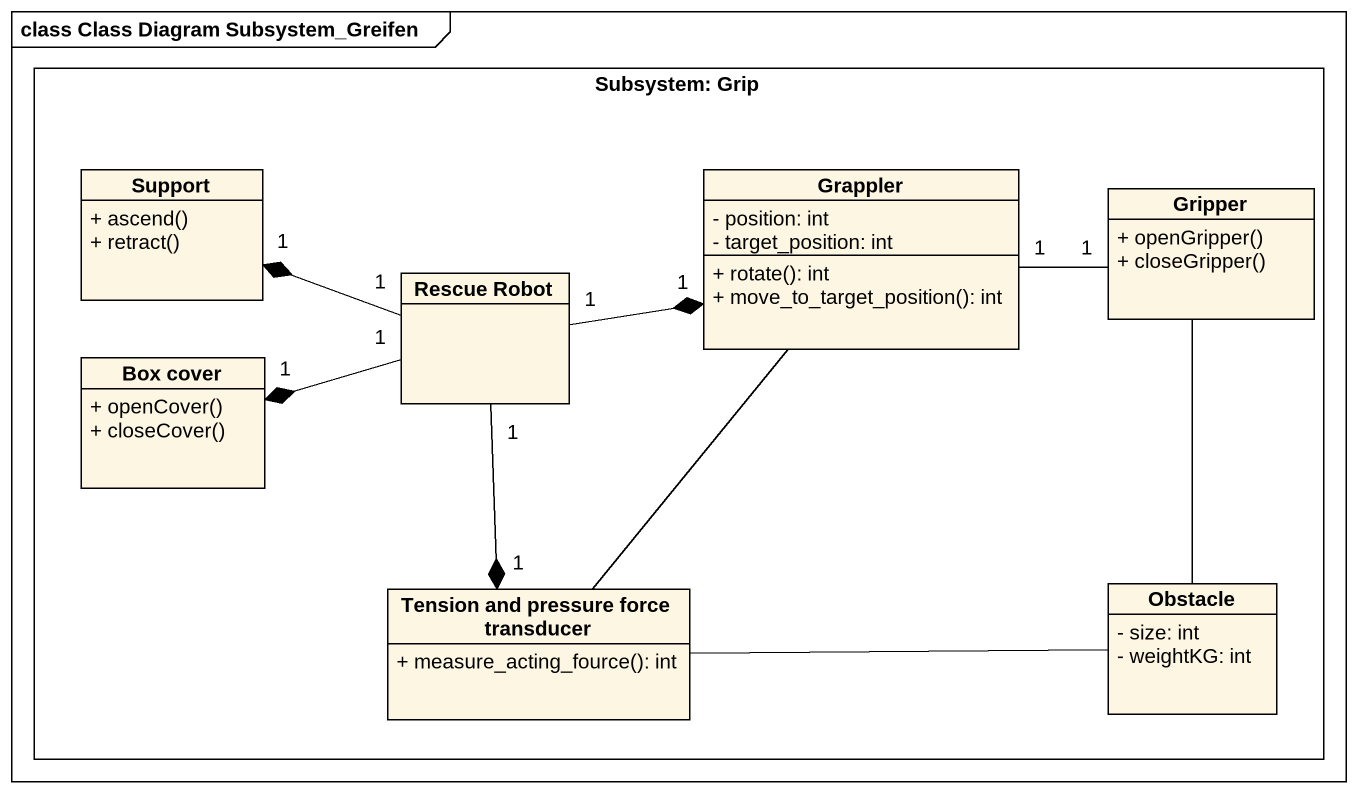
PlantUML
@startuml
mainframe class Class Diagram Subsystem_Greifen
hide circle
hide empty members
skinparam classAttributeIconSize 0
rectangle "Subsystem: Grip" as Subsystem_Grip {
  class Support {
    + ascend()
    + retract()
  }
  class Grappler {
    - position: int
    - target_position: int
    + rotate(): int
    + move_to_target_position(): int
  }
  class Gripper {
    + openGripper()
    + closeGripper()
  }
  class "Rescue Robot" as Rescue_Robot
  class "Box cover" as Box_cover {
    + openCover()
    + closeCover()
  }
  class "Tension and pressure force transducer" as Tension_and_pressure_force {
    + measure_acting_fource(): int
  }
  class Obstacle {
    - size: int
    - weightKG: int
  }
}
Grappler "1" -right- "1" Gripper
Grappler -- Tension_and_pressure_force
Gripper -- Obstacle
Rescue_Robot "1" -left-* "1" Support
Rescue_Robot "1" -right-* "1" Grappler
Rescue_Robot "1" -left-* "1" Box_cover
Rescue_Robot "1" --* "1" Tension_and_pressure_force
Tension_and_pressure_force -right- Obstacle
@enduml
